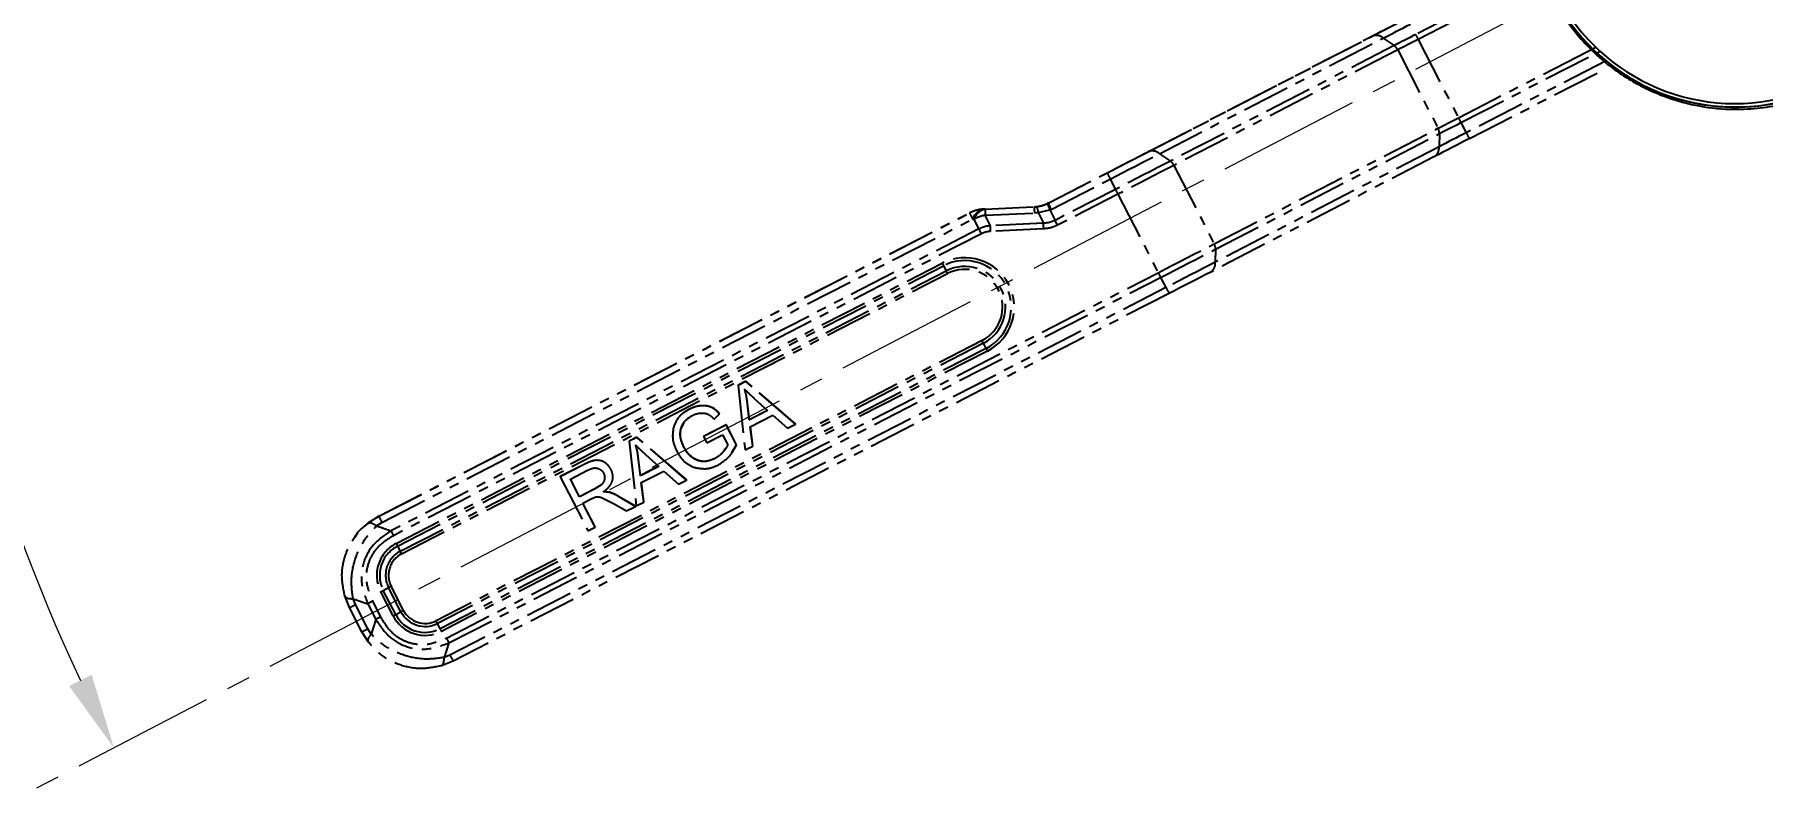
# Model space of a CAD drawing. Header units: millimetres. Extents: x 2454 to 4226, y 715 to 1968.
# Drawn here: x 3824.6 to 4053.9, y 1053.7 to 1153.8 of the extents above; entities that cross this region are included whole.
import ezdxf

# ---------------------------------------------------------------- set-up
doc = ezdxf.new("R2010")
doc.units = ezdxf.units.MM
doc.linetypes.add('CENTER2', pattern=[28.575, 19.05, -3.175, 3.175, -3.175])
doc.linetypes.add('PHANTOM', pattern=[12.7, 6.35, -1.27, 1.27, -1.27, 1.27, -1.27])
doc.layers.add('单点划线', color=1, linetype='CENTER2', lineweight=13)
doc.layers.add('标注', color=3, linetype='Continuous', lineweight=13)
doc.styles.add('SLDTEXTSTYLE1', font='txt.shx', dxfattribs={"width": 0.7, "bigfont": 'gbcbig.shx'})
doc.dimstyles.new('SLDDIMSTYLE12$2', dxfattribs={"dimtxt": 12, "dimasz": 10, "dimexe": 0, "dimexo": 0.0625, "dimgap": 0.875, "dimtad": 1, "dimdec": 1, "dimlfac": 1.8, "dimrnd": 1e-09, "dimzin": 12, "dimdsep": 46, "dimtxsty": 'SLDTEXTSTYLE1', "dimcen": 0.09, "dimdle": 8.16, "dimclrd": 3, "dimclre": 3, "dimadec": 0, "dimazin": 3, "dimtfac": 1, "dimtdec": 1, "dimtofl": 0, "dimtmove": 0, "dimatfit": 3, "dimfxl": 0, "dimfrac": 2, "dimtolj": 1, "dimlwd": 5, "dimlwe": 5, "dimarcsym": 0})

# ---------------------------------------------------------------- blocks, each defined once
blk = doc.blocks.new('*D71')
at = {"layer": 'Defpoints', "color": 0, "transparency": 16777216}
for p in [(3806.66, 1244.42), (3807.8, 1179.56), (4050.08, 1171.1), (4050.08, 1171.1), (3824.79, 1053.68)]:
    blk.add_point(p, dxfattribs=at)
at = {"layer": '标注', "color": 3, "linetype": 'Continuous', "lineweight": 5, "transparency": 16777216}
blk.add_arc((4050.08, 1171.1), 242.43, 165.602, 205.1646, dxfattribs=at)
at = {"layer": '标注', "color": 3, "transparency": 16777216}
for points in [[(3813.66, 1231.83), (3816.87, 1230.94), (3817.95, 1241.02)], [(3832.15, 1068.76), (3829.16, 1067.28), (3835.1, 1059.06)]]:
    blk.add_solid(points, dxfattribs=at)
at = {"layer": '标注', "color": 0, "transparency": 16777216, "insert": (3814.57, 1148.91), "char_height": 10, "attachment_point": 5, "rotation": 275.3833, "style": 'SLDTEXTSTYLE1'}
blk.add_mtext('\\A1;60%%D', dxfattribs=at)

msp = doc.modelspace()

# ---------------------------------------------------------------- linework, layer by layer
at = {"color": 7, "linetype": 'PHANTOM', "lineweight": 25}
for p, q in [((4025.086, 1162.609), (4007.838, 1153.753)), ((4023.922, 1161.2), (4008.165, 1153.109)), ((3972.436, 1138.242), (4002.134, 1153.575)), ((3971.549, 1137.798), (4001.247, 1153.131)), ((3973.846, 1137.941), (4003.544, 1153.274)), ((4004.998, 1152.29), (3975.3, 1136.958)), ((4005.46, 1151.716), (3975.762, 1136.384)), ((4003.544, 1153.274), (4004.998, 1152.29)), ((4005.46, 1151.716), (4010.805, 1141.309)), ((4008.165, 1153.109), (4013.51, 1142.701)), ((4013.841, 1142.064), (4032.31, 1151.547)), ((4013.51, 1142.701), (4029.267, 1150.792)), ((4033.217, 1150.304), (4014.551, 1140.72)), ((4014.978, 1139.942), (4032.604, 1148.993)), ((4013.841, 1142.064), (4014.551, 1140.72)), ((3981.107, 1125.976), (4010.805, 1141.309)), ((3981.302, 1125.269), (4011, 1140.602)), ((4011, 1140.602), (4010.945, 1138.863)), ((3973.846, 1137.941), (3975.3, 1136.958)), ((4010.357, 1137.563), (3980.659, 1122.23)), ((4010.945, 1138.863), (3981.247, 1123.53)), ((3959.071, 1131.372), (3966.914, 1135.399)), ((3959.085, 1131.392), (3966.928, 1135.419)), ((3975.762, 1136.384), (3981.107, 1125.976)), ((3959.466, 1130.549), (3967.309, 1134.576)), ((3967.996, 1133.198), (3959.991, 1129.087)), ((3967.309, 1134.576), (3967.996, 1133.198)), ((3950.689, 1130.59), (3950.488, 1130.58)), ((3950.494, 1130.56), (3950.508, 1130.581)), ((3950.494, 1130.56), (3950.694, 1130.569)), ((3950.508, 1130.581), (3950.709, 1130.591)), ((3950.694, 1130.569), (3957.228, 1130.879)), ((3950.709, 1130.591), (3957.243, 1130.901)), ((3957.228, 1130.879), (3957.243, 1130.901)), ((3957.243, 1130.901), (3957.496, 1130.92)), ((3957.756, 1130.114), (3959.304, 1130.467)), ((3959.085, 1131.392), (3959.003, 1131.351)), ((3959.003, 1131.351), (3959.085, 1131.392)), ((3959.071, 1131.372), (3959.085, 1131.392)), ((3959.304, 1130.467), (3959.466, 1130.549)), ((3959.304, 1130.467), (3959.991, 1129.087)), ((3968.323, 1132.554), (3960.318, 1128.444)), ((3968.323, 1132.554), (3973.668, 1122.146)), ((3870.254, 1089.813), (3948.652, 1130.069)), ((3870.267, 1089.833), (3948.666, 1130.089)), ((3870.65, 1088.99), (3949.048, 1129.245)), ((3948.652, 1130.069), (3948.666, 1130.089)), ((3949.048, 1129.245), (3949.247, 1129.254)), ((3949.897, 1127.951), (3949.247, 1129.254)), ((3950.716, 1129.765), (3957.251, 1130.075)), ((3951.41, 1128.374), (3950.716, 1129.765)), ((3958.457, 1128.708), (3951.41, 1128.374)), ((3957.251, 1130.075), (3957.756, 1130.114)), ((3957.756, 1130.114), (3958.457, 1128.708)), ((3949.897, 1127.951), (3871.897, 1087.899)), ((3950.224, 1127.307), (3872.223, 1087.256)), ((3958.49, 1127.962), (3951.443, 1127.628)), ((3981.302, 1125.269), (3981.247, 1123.53)), ((3872.561, 1086.204), (3945.015, 1123.407)), ((3872.741, 1085.859), (3945.194, 1123.062)), ((3873.104, 1085.177), (3945.558, 1122.38)), ((3873.284, 1084.832), (3945.737, 1122.035)), ((3879.213, 1073.645), (3973.668, 1122.146)), ((3879.544, 1073.008), (3973.999, 1121.509)), ((3945.194, 1123.062), (3945.558, 1122.38)), ((3973.999, 1121.509), (3974.71, 1120.165)), ((3974.71, 1120.165), (3879.694, 1071.377)), ((3975.136, 1119.387), (3880.121, 1070.598)), ((3950.306, 1113.138), (3877.853, 1075.935)), ((3950.483, 1112.79), (3878.03, 1075.586)), ((3950.831, 1112.085), (3878.378, 1074.882)), ((3950.831, 1112.085), (3950.483, 1112.79)), ((3951.008, 1111.736), (3878.555, 1074.533)), ((3918.956, 1107.711), (3917.935, 1107.187)), ((3918.966, 1107.726), (3917.946, 1107.202)), ((3918.966, 1107.726), (3918.956, 1107.711)), ((3925.557, 1102.045), (3918.956, 1107.711)), ((3925.567, 1102.06), (3918.966, 1107.726)), ((3917.946, 1107.202), (3917.935, 1107.187)), ((3917.935, 1107.187), (3918.865, 1098.609)), ((3920.078, 1105.454), (3921.846, 1103.862)), ((3911.467, 1104.023), (3911.457, 1104.008)), ((3913.647, 1104.486), (3913.637, 1104.471)), ((3914.739, 1102.712), (3915.476, 1103.393)), ((3915.486, 1103.408), (3915.476, 1103.393)), ((3919.137, 1105.134), (3919.126, 1105.119)), ((3919.414, 1102.613), (3919.126, 1105.119)), ((3919.424, 1102.628), (3919.137, 1105.134)), ((3921.846, 1103.862), (3919.414, 1102.613)), ((3921.839, 1103.868), (3919.424, 1102.628)), ((3919.541, 1101.703), (3922.531, 1103.238)), ((3922.531, 1103.238), (3924.487, 1101.496)), ((3909.843, 1102.671), (3909.832, 1102.656)), ((3910.358, 1101.468), (3910.348, 1101.453)), ((3910.358, 1101.468), (3910.779, 1102.204)), ((3916.359, 1101.939), (3913.33, 1100.384)), ((3916.369, 1101.954), (3913.341, 1100.399)), ((3913.762, 1099.544), (3915.862, 1100.622)), ((3915.862, 1100.622), (3916.549, 1099.284)), ((3916.369, 1101.954), (3916.359, 1101.939)), ((3917.721, 1099.287), (3916.359, 1101.939)), ((3917.731, 1099.302), (3916.369, 1101.954)), ((3919.424, 1102.628), (3919.414, 1102.613)), ((3919.866, 1099.123), (3919.541, 1101.703)), ((3919.877, 1099.138), (3919.553, 1101.709)), ((3924.487, 1101.496), (3925.557, 1102.045)), ((3925.567, 1102.06), (3925.557, 1102.045)), ((3904.502, 1100.289), (3903.482, 1099.765)), ((3903.492, 1099.78), (3903.482, 1099.765)), ((3903.482, 1099.765), (3904.411, 1091.187)), ((3904.513, 1100.304), (3903.492, 1099.78)), ((3904.513, 1100.304), (3904.502, 1100.289)), ((3911.103, 1094.623), (3904.502, 1100.289)), ((3911.114, 1094.638), (3904.513, 1100.304)), ((3910.738, 1099.013), (3910.727, 1098.998)), ((3913.341, 1100.399), (3913.33, 1100.384)), ((3913.33, 1100.384), (3913.762, 1099.544)), ((3916.024, 1098.456), (3916.013, 1098.441)), ((3916.308, 1098.846), (3916.024, 1098.456)), ((3917.117, 1098.295), (3917.731, 1099.302)), ((3917.731, 1099.302), (3917.721, 1099.287)), ((3918.865, 1098.609), (3919.866, 1099.123)), ((3919.877, 1099.138), (3919.866, 1099.123)), ((3897.491, 1096.683), (3894.321, 1095.055)), ((3897.501, 1096.698), (3894.331, 1095.07)), ((3897.501, 1096.698), (3897.491, 1096.683)), ((3898.682, 1097.187), (3898.672, 1097.172)), ((3904.683, 1097.713), (3904.673, 1097.698)), ((3904.96, 1095.191), (3904.673, 1097.698)), ((3904.971, 1095.206), (3904.683, 1097.713)), ((3907.393, 1096.44), (3904.96, 1095.191)), ((3907.386, 1096.446), (3904.971, 1095.206)), ((3905.625, 1098.032), (3907.393, 1096.44)), ((3912.527, 1097.245), (3912.516, 1097.23)), ((3914.86, 1097.488), (3914.85, 1097.473)), ((3917.148, 1098.255), (3917.158, 1098.27)), ((3894.331, 1095.07), (3894.321, 1095.055)), ((3894.321, 1095.055), (3898, 1087.889)), ((3895.672, 1094.755), (3897.934, 1095.916)), ((3896.889, 1092.386), (3895.672, 1094.755)), ((3896.899, 1092.401), (3895.686, 1094.762)), ((3899.847, 1094.044), (3898.93, 1093.434)), ((3900.96, 1093.936), (3900.971, 1093.951)), ((3904.971, 1095.206), (3904.96, 1095.191)), ((3905.088, 1094.281), (3908.077, 1095.816)), ((3905.413, 1091.701), (3905.088, 1094.281)), ((3905.423, 1091.716), (3905.099, 1094.287)), ((3908.077, 1095.816), (3910.034, 1094.074)), ((3910.034, 1094.074), (3911.103, 1094.623)), ((3911.114, 1094.638), (3911.103, 1094.623)), ((3898.93, 1093.434), (3896.889, 1092.386)), ((3896.899, 1092.401), (3896.889, 1092.386)), ((3898.941, 1093.449), (3896.899, 1092.401)), ((3897.313, 1091.56), (3898.416, 1092.127)), ((3898.948, 1088.376), (3897.313, 1091.56)), ((3898.958, 1088.391), (3897.327, 1091.568)), ((3898.416, 1092.127), (3899.06, 1092.387)), ((3898.941, 1093.449), (3898.93, 1093.434)), ((3899.787, 1092.317), (3901.404, 1091.526)), ((3901.404, 1091.526), (3903.12, 1090.518)), ((3902.068, 1092.456), (3902.058, 1092.441)), ((3904.311, 1091.13), (3902.058, 1092.441)), ((3904.322, 1091.145), (3902.068, 1092.456)), ((3904.411, 1091.187), (3905.413, 1091.701)), ((3905.423, 1091.716), (3905.413, 1091.701)), ((3868.857, 1088.924), (3870.254, 1089.813)), ((3870.267, 1089.833), (3868.872, 1088.945)), ((3870.267, 1089.833), (3870.254, 1089.813)), ((3903.12, 1090.518), (3904.311, 1091.13)), ((3904.322, 1091.145), (3904.311, 1091.13)), ((3866.98, 1086.951), (3866.961, 1086.923)), ((3869.95, 1088.544), (3870.65, 1088.99)), ((3869.95, 1088.544), (3871.897, 1087.899)), ((3898, 1087.889), (3898.948, 1088.376)), ((3898.958, 1088.391), (3898.948, 1088.376)), ((3872.741, 1085.859), (3873.104, 1085.177)), ((3870.85, 1079.975), (3871.551, 1080.343)), ((3872.494, 1076.773), (3870.85, 1079.975)), ((3873.195, 1077.14), (3871.551, 1080.343)), ((3873.543, 1077.32), (3871.899, 1080.522)), ((3866.359, 1077.696), (3865.741, 1079.23)), ((3868.003, 1074.493), (3866.359, 1077.696)), ((3866.835, 1078.851), (3868.781, 1078.206)), ((3867.144, 1078.084), (3866.835, 1078.851)), ((3868.788, 1074.882), (3867.144, 1078.084)), ((3868.781, 1078.206), (3869.85, 1076.124)), ((3869.419, 1078.531), (3870.488, 1076.45)), ((3872.146, 1076.593), (3870.502, 1079.795)), ((3869.85, 1076.124), (3869.232, 1074.183)), ((3872.494, 1076.773), (3873.195, 1077.14)), ((3878.378, 1074.882), (3878.03, 1075.586)), ((3868.891, 1073.096), (3868.003, 1074.493)), ((3869.232, 1074.183), (3868.788, 1074.882)), ((3879.544, 1073.008), (3878.926, 1071.067)), ((3879.694, 1071.377), (3878.926, 1071.067)), ((3880.121, 1070.598), (3878.585, 1069.98))]:
    msp.add_line(p, q, dxfattribs=at)
at = {"color": 7, "linetype": 'Continuous', "lineweight": 25}
for p, q in [((4029.267, 1150.792), (4031.755, 1152.07)), ((4039.03, 1146.473), (4041.615, 1145.447)), ((4041.623, 1145.549), (4041.621, 1145.545))]:
    msp.add_line(p, q, dxfattribs=at)
at = {"color": 7, "linetype": 'PHANTOM', "lineweight": 25, "flags": 128}
for points in [[(4001.247, 1153.131), (4001.902, 1153.469), (4002.571, 1153.814), (4003.252, 1154.165), (4003.943, 1154.521), (4004.643, 1154.881), (4005.348, 1155.244), (4006.058, 1155.608), (4006.769, 1155.974)], [(4002.134, 1153.575), (4002.682, 1153.858), (4003.242, 1154.146), (4003.812, 1154.44), (4004.391, 1154.738), (4004.976, 1155.039), (4005.567, 1155.343), (4006.16, 1155.648), (4006.755, 1155.954)], [(4003.544, 1153.274), (4003.972, 1153.495), (4004.409, 1153.72), (4004.854, 1153.949), (4005.305, 1154.182), (4005.762, 1154.417), (4006.223, 1154.654), (4006.686, 1154.892), (4007.151, 1155.131)], [(4007.838, 1153.753), (4007.472, 1153.565), (4007.107, 1153.377), (4006.744, 1153.19), (4006.385, 1153.005), (4006.029, 1152.822), (4005.679, 1152.642), (4005.335, 1152.464), (4004.998, 1152.29)], [(4008.165, 1153.109), (4007.816, 1152.93), (4007.469, 1152.751), (4007.123, 1152.574), (4006.781, 1152.397), (4006.442, 1152.223), (4006.108, 1152.051), (4005.781, 1151.882), (4005.46, 1151.716)], [(4010.805, 1141.309), (4011.125, 1141.474), (4011.453, 1141.643), (4011.787, 1141.815), (4012.125, 1141.99), (4012.468, 1142.166), (4012.814, 1142.344), (4013.161, 1142.522), (4013.51, 1142.701)], [(4011, 1140.602), (4011.337, 1140.775), (4011.681, 1140.953), (4012.032, 1141.133), (4012.387, 1141.317), (4012.747, 1141.502), (4013.11, 1141.688), (4013.475, 1141.876), (4013.841, 1142.064)], [(4014.978, 1139.942), (4014.383, 1139.636), (4013.789, 1139.331), (4013.199, 1139.027), (4012.614, 1138.726), (4012.035, 1138.428), (4011.465, 1138.134), (4010.905, 1137.846), (4010.357, 1137.563)], [(4014.551, 1140.72), (4014.087, 1140.481), (4013.623, 1140.243), (4013.163, 1140.006), (4012.706, 1139.771), (4012.254, 1139.538), (4011.809, 1139.309), (4011.372, 1139.084), (4010.945, 1138.863)], [(3966.914, 1135.399), (3967.625, 1135.764), (3968.335, 1136.129), (3969.04, 1136.492), (3969.74, 1136.852), (3970.431, 1137.208), (3971.112, 1137.559), (3971.781, 1137.904), (3972.436, 1138.242)], [(3966.928, 1135.419), (3967.523, 1135.725), (3968.117, 1136.03), (3968.707, 1136.333), (3969.292, 1136.635), (3969.871, 1136.933), (3970.441, 1137.226), (3971.001, 1137.515), (3971.549, 1137.798)], [(3967.309, 1134.576), (3968.151, 1135.008), (3968.991, 1135.44), (3969.826, 1135.869), (3970.654, 1136.295), (3971.473, 1136.717), (3972.279, 1137.133), (3973.071, 1137.541), (3973.846, 1137.941)], [(3975.3, 1136.958), (3974.434, 1136.511), (3973.549, 1136.054), (3972.648, 1135.59), (3971.734, 1135.119), (3970.809, 1134.643), (3969.875, 1134.163), (3968.937, 1133.681), (3967.996, 1133.198)], [(3975.762, 1136.384), (3974.88, 1135.928), (3973.979, 1135.464), (3973.061, 1134.991), (3972.13, 1134.511), (3971.187, 1134.026), (3970.237, 1133.537), (3969.281, 1133.046), (3968.323, 1132.554)], [(3973.668, 1122.146), (3974.626, 1122.639), (3975.582, 1123.13), (3976.532, 1123.619), (3977.474, 1124.103), (3978.406, 1124.583), (3979.323, 1125.056), (3980.224, 1125.521), (3981.107, 1125.976)], [(3973.999, 1121.509), (3974.94, 1121.992), (3975.878, 1122.474), (3976.811, 1122.954), (3977.736, 1123.43), (3978.651, 1123.901), (3979.551, 1124.366), (3980.436, 1124.822), (3981.302, 1125.269)], [(3981.247, 1123.53), (3980.471, 1123.13), (3979.68, 1122.722), (3978.873, 1122.306), (3978.055, 1121.885), (3977.227, 1121.459), (3976.392, 1121.029), (3975.552, 1120.597), (3974.71, 1120.165)], [(3980.659, 1122.23), (3980.004, 1121.892), (3979.335, 1121.547), (3978.654, 1121.196), (3977.962, 1120.84), (3977.263, 1120.48), (3976.557, 1120.117), (3975.848, 1119.752), (3975.136, 1119.387)]]:
    msp.add_lwpolyline(points, dxfattribs=at)
at = {"color": 7, "linetype": 'Continuous', "lineweight": 25, "flags": 128}
msp.add_lwpolyline([(4041.621, 1145.545), (4041.617, 1145.49), (4041.615, 1145.447)], dxfattribs=at)
at = {"color": 7, "linetype": 'Continuous', "lineweight": 25}
for centre, radius, start, end in [((4050.229, 1171.138), 26.549, 185.44631, 142.55572), ((4050.27, 1171.146), 27.023, 251.33315, 77.54961), ((4050.236, 1171.137), 26.999, 183.43897, 344.001)]:
    msp.add_arc(centre, radius, start, end, dxfattribs=at)
at = {"color": 7, "linetype": 'PHANTOM', "lineweight": 25}
for centre, radius, start, end in [((4002.576, 1152.188), 1.455, 48.2585, 107.64287), ((4067.859, 1183.832), 67.136, 206.61797, 207.23391), ((4004.032, 1151.04), 1.58, 25.3574, 52.32497), ((4072.374, 1172.86), 66.141, 207.12832, 207.75054), ((4009.441, 1140.551), 1.56, 1.87285, 29.07368), ((4025.063, 1145.979), 11.754, 206.58125, 210.908), ((3972.877, 1136.855), 1.455, 48.25846, 107.64249), ((4009.537, 1138.717), 1.416, 305.42077, 5.94037), ((3978.835, 1140.62), 13.015, 203.65317, 207.67445), ((3974.334, 1135.707), 1.58, 25.35742, 52.32481), ((4028.018, 1163.278), 67.137, 206.61798, 207.23391), ((3950.708, 1126.066), 4.5, 92.71551, 117.17948), ((3950.721, 1126.086), 4.5, 92.71551, 117.17948), ((3950.89, 1128.671), 1.93, 101.84245, 162.69532), ((3951.09, 1128.68), 1.93, 101.84237, 162.69509), ((3966.7, 1130.615), 16.006, 180.16327, 183.04177), ((3973.234, 1130.925), 16.006, 180.16315, 183.04177), ((3970.992, 1136.593), 13.015, 203.65317, 207.67445), ((3960.574, 1135.29), 13.015, 203.65323, 207.67441), ((3951.787, 1124.319), 5.55, 101.13017, 117.24213), ((3979.743, 1125.218), 1.56, 1.87308, 29.07364), ((3948.011, 1117.572), 6.56, 297.1833, 117.18084), ((3948.012, 1117.573), 6.17, 297.18322, 117.18092), ((3971.007, 1136.707), 29.198, 207.09803, 207.86067), ((3948.02, 1117.585), 5.391, 297.18337, 117.18077), ((3919.744, 1108.735), 29.198, 27.09803, 27.86067), ((3948.022, 1117.587), 5.001, 297.18339, 117.18075), ((4032.533, 1152.306), 66.141, 207.12832, 207.75053), ((3979.839, 1123.384), 1.416, 305.42077, 5.94037), ((3985.221, 1125.424), 11.754, 206.58128, 210.90794), ((3923.892, 1099.526), 29.715, 26.50967, 27.26321), ((3977.42, 1125.347), 29.713, 206.50963, 207.26319), ((3874.735, 1081.97), 4.759, 117.18001, 207.18331), ((3874.737, 1081.972), 4.37, 117.18001, 207.18331), ((3874.745, 1081.983), 3.59, 117.18001, 207.18331), ((3874.746, 1081.985), 3.201, 117.18001, 207.18331), ((3898.553, 1099.503), 29.197, 207.09805, 207.86068), ((3847.29, 1071.532), 29.199, 27.09803, 27.86065), ((3844.976, 1129.598), 55.963, 297.13687, 297.5379), ((3897.426, 1030.717), 55.967, 117.13686, 117.53788), ((3846.62, 1126.396), 55.963, 297.13687, 297.5379), ((3876.38, 1078.767), 4.76, 207.18167, 297.17837), ((3876.382, 1078.769), 4.37, 207.18159, 297.1784), ((3899.071, 1027.514), 55.967, 117.13686, 117.53788), ((3876.389, 1078.78), 3.591, 207.18159, 297.17841), ((3876.391, 1078.782), 3.201, 207.1814, 297.1785), ((3851.44, 1062.323), 29.714, 26.50966, 27.2632), ((3904.967, 1088.144), 29.714, 206.50966, 207.26321)]:
    msp.add_arc(centre, radius, start, end, dxfattribs=at)
at = {"color": 7, "linetype": 'Continuous', "lineweight": 25}
for points, knots in [([(4023.031, 1169.522), (4023.036, 1169.356), (4023.066, 1168.273), (4023.392, 1166.26), (4024.141, 1163.06), (4025.512, 1159.483), (4027.444, 1156.115), (4029.546, 1153.374), (4031.578, 1151.248), (4033.647, 1149.502), (4035.669, 1148.093), (4037.601, 1146.972), (4039.536, 1146.052), (4042.118, 1145.052), (4045.638, 1144.127), (4049.749, 1143.742), (4053.562, 1143.95), (4056.766, 1144.525), (4060.195, 1145.561), (4063.815, 1147.213), (4067.517, 1149.691), (4070.779, 1152.737), (4073.486, 1156.243), (4075.633, 1160.092), (4076.516, 1162.824), (4076.957, 1164.188)], [0, 0, 0, 0, 0.00690461, 0.0451883, 0.08283495, 0.13974833, 0.19650273, 0.2340919, 0.27350438, 0.30976804, 0.3380985, 0.36810574, 0.39538295, 0.42019079, 0.47424837, 0.53427599, 0.57764847, 0.62021225, 0.65871271, 0.71468253, 0.77202122, 0.82888477, 0.88558838, 0.94288579, 1, 1, 1, 1]), ([(4041.621, 1145.545), (4041.621, 1145.545), (4041.621, 1145.545), (4041.621, 1145.545), (4041.621, 1145.545)], [0, 0, 0, 0, 0.56, 1, 1, 1, 1])]:
    msp.add_open_spline(points, degree=3, knots=knots, dxfattribs=at)
at = {"color": 7, "linetype": 'PHANTOM', "lineweight": 25}
for points, knots in [([(3957.228, 1130.879), (3957.275, 1130.882), (3957.36, 1130.886), (3957.444, 1130.895), (3957.481, 1130.898)], [0, 0, 0, 0, 0.5576718, 1, 1, 1, 1]), ([(3957.481, 1130.898), (3957.745, 1130.938), (3958.265, 1131.016), (3958.751, 1131.227), (3958.99, 1131.331)], [0, 0, 0, 0, 0.5083155, 1, 1, 1, 1]), ([(3957.481, 1130.898), (3957.519, 1130.863), (3957.595, 1130.793), (3957.702, 1130.34), (3957.756, 1130.114)], [0, 0, 0, 0, 0.5008043, 1, 1, 1, 1]), ([(3957.496, 1130.92), (3957.759, 1130.959), (3958.278, 1131.036), (3958.764, 1131.247), (3959.003, 1131.351)], [0, 0, 0, 0, 0.50800634, 1, 1, 1, 1]), ([(3958.99, 1131.331), (3959.005, 1131.338), (3959.032, 1131.352), (3959.059, 1131.366), (3959.071, 1131.372)], [0, 0, 0, 0, 0.5601455, 1, 1, 1, 1]), ([(3958.99, 1131.331), (3958.993, 1131.285), (3958.999, 1131.192), (3959.202, 1130.709), (3959.304, 1130.467)], [0, 0, 0, 0, 0.5, 1, 1, 1, 1]), ([(3951.41, 1128.374), (3951.144, 1128.341), (3950.619, 1128.275), (3950.136, 1128.058), (3949.897, 1127.951)], [0, 0, 0, 0, 0.50495342, 1, 1, 1, 1]), ([(3959.991, 1129.087), (3959.751, 1128.982), (3959.261, 1128.767), (3958.728, 1128.728), (3958.457, 1128.708)], [0, 0, 0, 0, 0.4914989, 1, 1, 1, 1]), ([(3960.318, 1128.444), (3960.032, 1128.317), (3959.449, 1128.057), (3958.814, 1127.994), (3958.49, 1127.962)], [0, 0, 0, 0, 0.4902935, 1, 1, 1, 1]), ([(3951.443, 1127.628), (3951.202, 1127.603), (3950.778, 1127.558), (3950.391, 1127.383), (3950.224, 1127.307)], [0, 0, 0, 0, 0.56777287, 1, 1, 1, 1]), ([(3918.8, 1106.68), (3919.003, 1106.475), (3919.418, 1106.054), (3919.855, 1105.657), (3920.078, 1105.454)], [0, 0, 0, 0, 0.4886908, 1, 1, 1, 1]), ([(3919.126, 1105.119), (3919.085, 1105.405), (3919.007, 1105.932), (3918.865, 1106.445), (3918.8, 1106.68)], [0, 0, 0, 0, 0.54195929, 1, 1, 1, 1]), ([(3919.137, 1105.134), (3919.095, 1105.42), (3919.018, 1105.947), (3918.876, 1106.46), (3918.811, 1106.695)], [0, 0, 0, 0, 0.5419593, 1, 1, 1, 1]), ([(3911.457, 1104.008), (3911.164, 1103.839), (3910.606, 1103.517), (3909.798, 1102.743), (3909.517, 1102.027), (3909.348, 1101.599)], [0, 0, 0, 0, 0.308178, 0.5862676, 1, 1, 1, 1]), ([(3911.467, 1104.023), (3911.179, 1103.851), (3910.631, 1103.523), (3910.058, 1103.054), (3909.902, 1102.716), (3909.874, 1102.655)], [0, 0, 0, 0, 0.4764978, 0.9064737, 1, 1, 1, 1]), ([(3910.348, 1101.453), (3910.41, 1101.634), (3910.535, 1101.995), (3911.001, 1102.66), (3911.522, 1102.985), (3911.88, 1103.207)], [0, 0, 0, 0, 0.2394886, 0.4785859, 1, 1, 1, 1]), ([(3913.637, 1104.471), (3913.232, 1104.473), (3912.47, 1104.477), (3911.78, 1104.158), (3911.457, 1104.008)], [0, 0, 0, 0, 0.5318982, 1, 1, 1, 1]), ([(3913.647, 1104.486), (3913.242, 1104.488), (3912.48, 1104.492), (3911.79, 1104.173), (3911.467, 1104.023)], [0, 0, 0, 0, 0.53189815, 1, 1, 1, 1]), ([(3911.88, 1103.207), (3912.124, 1103.315), (3912.598, 1103.526), (3913.117, 1103.516), (3913.37, 1103.512)], [0, 0, 0, 0, 0.512975, 1, 1, 1, 1]), ([(3913.37, 1103.512), (3913.493, 1103.491), (3913.744, 1103.449), (3914.241, 1103.218), (3914.536, 1102.919), (3914.739, 1102.712)], [0, 0, 0, 0, 0.23103556, 0.46846759, 1, 1, 1, 1]), ([(3915.476, 1103.393), (3915.176, 1103.706), (3914.66, 1104.245), (3913.939, 1104.405), (3913.637, 1104.471)], [0, 0, 0, 0, 0.5814657, 1, 1, 1, 1]), ([(3915.486, 1103.408), (3915.187, 1103.721), (3914.671, 1104.26), (3913.949, 1104.42), (3913.647, 1104.486)], [0, 0, 0, 0, 0.5814657, 1, 1, 1, 1]), ([(3909.348, 1101.599), (3909.271, 1101.008), (3909.128, 1099.911), (3909.578, 1098.905), (3909.785, 1098.44)], [0, 0, 0, 0, 0.5381648, 1, 1, 1, 1]), ([(3910.727, 1098.998), (3910.546, 1099.416), (3910.285, 1100.021), (3910.229, 1100.876), (3910.309, 1101.263), (3910.348, 1101.453)], [0, 0, 0, 0, 0.5344662, 0.7714045, 1, 1, 1, 1]), ([(3910.738, 1099.013), (3910.529, 1099.482), (3910.176, 1100.273), (3910.305, 1101.122), (3910.358, 1101.468)], [0, 0, 0, 0, 0.5921782, 1, 1, 1, 1]), ([(3904.347, 1099.259), (3904.549, 1099.053), (3904.964, 1098.633), (3905.401, 1098.235), (3905.625, 1098.032)], [0, 0, 0, 0, 0.4886907, 1, 1, 1, 1]), ([(3904.673, 1097.698), (3904.631, 1097.983), (3904.554, 1098.51), (3904.412, 1099.024), (3904.347, 1099.259)], [0, 0, 0, 0, 0.5419592, 1, 1, 1, 1]), ([(3904.683, 1097.713), (3904.641, 1097.998), (3904.564, 1098.525), (3904.422, 1099.039), (3904.357, 1099.274)], [0, 0, 0, 0, 0.5419592, 1, 1, 1, 1]), ([(3909.785, 1098.44), (3910.125, 1097.885), (3910.711, 1096.927), (3911.728, 1096.475), (3912.156, 1096.286)], [0, 0, 0, 0, 0.5794862, 1, 1, 1, 1]), ([(3912.516, 1097.23), (3912.339, 1097.309), (3911.976, 1097.472), (3911.308, 1098.026), (3910.965, 1098.6), (3910.727, 1098.998)], [0, 0, 0, 0, 0.2264152, 0.4626215, 1, 1, 1, 1]), ([(3912.527, 1097.245), (3912.13, 1097.466), (3911.368, 1097.891), (3910.942, 1098.649), (3910.738, 1099.013)], [0, 0, 0, 0, 0.520635, 1, 1, 1, 1]), ([(3916.013, 1098.441), (3915.845, 1098.246), (3915.511, 1097.86), (3915.069, 1097.601), (3914.85, 1097.473)], [0, 0, 0, 0, 0.5020846, 1, 1, 1, 1]), ([(3916.024, 1098.456), (3915.834, 1098.24), (3915.497, 1097.855), (3915.054, 1097.6), (3914.86, 1097.488)], [0, 0, 0, 0, 0.5618251, 1, 1, 1, 1]), ([(3915.325, 1096.643), (3915.882, 1097.012), (3916.908, 1097.693), (3917.466, 1098.786), (3917.721, 1099.287)], [0, 0, 0, 0, 0.5424178, 1, 1, 1, 1]), ([(3916.549, 1099.284), (3916.499, 1099.175), (3916.358, 1098.871), (3916.148, 1098.609), (3916.013, 1098.441)], [0, 0, 0, 0, 0.3598376, 1, 1, 1, 1]), ([(3898.672, 1097.172), (3898.473, 1097.107), (3898.067, 1096.973), (3897.686, 1096.781), (3897.491, 1096.683)], [0, 0, 0, 0, 0.4889255, 1, 1, 1, 1]), ([(3898.682, 1097.187), (3898.484, 1097.122), (3898.078, 1096.989), (3897.696, 1096.796), (3897.501, 1096.698)], [0, 0, 0, 0, 0.4889255, 1, 1, 1, 1]), ([(3897.934, 1095.916), (3898.171, 1096.025), (3898.515, 1096.181), (3898.999, 1096.245), (3899.213, 1096.197), (3899.313, 1096.174)], [0, 0, 0, 0, 0.5431864, 0.7867589, 1, 1, 1, 1]), ([(3899.557, 1097.211), (3899.391, 1097.229), (3899.093, 1097.261), (3898.801, 1097.199), (3898.672, 1097.172)], [0, 0, 0, 0, 0.5575462, 1, 1, 1, 1]), ([(3899.313, 1096.174), (3899.474, 1096.104), (3899.711, 1096.001), (3899.952, 1095.754), (3900.036, 1095.609), (3900.079, 1095.537)], [0, 0, 0, 0, 0.508701, 0.7517829, 1, 1, 1, 1]), ([(3900.404, 1096.827), (3900.255, 1096.93), (3899.995, 1097.11), (3899.688, 1097.181), (3899.557, 1097.211)], [0, 0, 0, 0, 0.5738958, 1, 1, 1, 1]), ([(3900.042, 1093.048), (3900.25, 1093.209), (3900.636, 1093.507), (3901.069, 1094.05), (3901.324, 1094.659), (3901.346, 1095.362), (3901.154, 1095.808), (3901.054, 1096.043)], [0, 0, 0, 0, 0.2248507, 0.4169148, 0.5876668, 0.7832367, 1, 1, 1, 1]), ([(3901.054, 1096.043), (3900.954, 1096.211), (3900.779, 1096.507), (3900.518, 1096.73), (3900.404, 1096.827)], [0, 0, 0, 0, 0.5655054, 1, 1, 1, 1]), ([(3912.156, 1096.286), (3912.745, 1096.18), (3913.842, 1095.984), (3914.856, 1096.434), (3915.325, 1096.643)], [0, 0, 0, 0, 0.53725916, 1, 1, 1, 1]), ([(3914.85, 1097.473), (3914.455, 1097.308), (3913.882, 1097.067), (3913.064, 1097.068), (3912.698, 1097.176), (3912.516, 1097.23)], [0, 0, 0, 0, 0.5264104, 0.7642346, 1, 1, 1, 1]), ([(3914.86, 1097.488), (3914.416, 1097.298), (3913.654, 1096.974), (3912.858, 1097.165), (3912.527, 1097.245)], [0, 0, 0, 0, 0.5837878, 1, 1, 1, 1]), ([(3900.203, 1094.742), (3900.171, 1094.612), (3900.107, 1094.351), (3899.933, 1094.146), (3899.847, 1094.044)], [0, 0, 0, 0, 0.50112496, 1, 1, 1, 1]), ([(3900.079, 1095.537), (3900.133, 1095.409), (3900.241, 1095.154), (3900.216, 1094.879), (3900.203, 1094.742)], [0, 0, 0, 0, 0.5017512, 1, 1, 1, 1]), ([(3899.06, 1092.387), (3899.162, 1092.395), (3899.407, 1092.416), (3899.647, 1092.353), (3899.787, 1092.317)], [0, 0, 0, 0, 0.4142729, 1, 1, 1, 1]), ([(3902.058, 1092.441), (3901.659, 1092.662), (3901.026, 1093.013), (3900.308, 1093.039), (3900.042, 1093.048)], [0, 0, 0, 0, 0.628575, 1, 1, 1, 1]), ([(3902.068, 1092.456), (3901.67, 1092.677), (3901.036, 1093.028), (3900.319, 1093.054), (3900.053, 1093.064)], [0, 0, 0, 0, 0.628575, 1, 1, 1, 1]), ([(3865.741, 1079.23), (3865.557, 1080.117), (3865.19, 1081.885), (3865.679, 1084.594), (3866.86, 1087.081), (3868.19, 1088.308), (3868.857, 1088.924)], [0, 0, 0, 0, 0.2509207, 0.5000162, 0.7490448, 1, 1, 1, 1]), ([(3866.835, 1078.851), (3866.716, 1079.715), (3866.481, 1081.438), (3867.023, 1084.128), (3868.151, 1086.634), (3869.349, 1087.906), (3869.95, 1088.544)], [0, 0, 0, 0, 0.2509209, 0.5000162, 0.7490448, 1, 1, 1, 1]), ([(3868.872, 1088.945), (3868.144, 1088.372), (3867.401, 1087.788), (3866.994, 1086.962), (3866.986, 1086.947)], [0, 0, 0, 0, 0.9811751, 1, 1, 1, 1]), ([(3871.897, 1087.899), (3871.042, 1087.323), (3869.459, 1086.255), (3868.1, 1083.759), (3867.76, 1080.946), (3868.424, 1079.164), (3868.781, 1078.206)], [0, 0, 0, 0, 0.2702915, 0.5008839, 0.7316205, 1, 1, 1, 1]), ([(3872.223, 1087.256), (3871.608, 1086.883), (3870.462, 1086.19), (3869.257, 1084.667), (3868.573, 1082.883), (3868.507, 1080.722), (3869.1, 1079.299), (3869.419, 1078.531)], [0, 0, 0, 0, 0.2085412, 0.3881399, 0.5544367, 0.759769, 1, 1, 1, 1]), ([(3868.857, 1088.924), (3868.975, 1088.958), (3869.211, 1089.028), (3869.704, 1088.706), (3869.95, 1088.544)], [0, 0, 0, 0, 0.5000005, 1, 1, 1, 1]), ([(3865.741, 1079.23), (3865.813, 1079.125), (3865.959, 1078.912), (3866.541, 1078.872), (3866.835, 1078.851)], [0, 0, 0, 0, 0.49686735, 1, 1, 1, 1]), ([(3869.85, 1076.124), (3870.426, 1075.269), (3871.494, 1073.684), (3873.991, 1072.326), (3876.804, 1071.988), (3878.586, 1072.651), (3879.544, 1073.008)], [0, 0, 0, 0, 0.2705363, 0.5011773, 0.7319034, 1, 1, 1, 1]), ([(3870.488, 1076.45), (3870.861, 1075.834), (3871.555, 1074.687), (3873.079, 1073.482), (3874.863, 1072.799), (3877.023, 1072.734), (3878.446, 1073.326), (3879.213, 1073.645)], [0, 0, 0, 0, 0.20872371, 0.38836947, 0.55468562, 0.75997191, 1, 1, 1, 1]), ([(3868.891, 1073.096), (3868.849, 1073.213), (3868.766, 1073.447), (3869.077, 1073.937), (3869.232, 1074.183)], [0, 0, 0, 0, 0.50000085, 1, 1, 1, 1]), ([(3878.585, 1069.98), (3877.696, 1069.796), (3875.926, 1069.429), (3873.216, 1069.917), (3870.73, 1071.099), (3869.505, 1072.429), (3868.891, 1073.096)], [0, 0, 0, 0, 0.2509467, 0.4999848, 0.7490685, 1, 1, 1, 1]), ([(3878.926, 1071.067), (3878.058, 1070.948), (3876.328, 1070.711), (3873.635, 1071.253), (3871.132, 1072.381), (3869.867, 1073.581), (3869.232, 1074.183)], [0, 0, 0, 0, 0.2509467, 0.4999847, 0.7490684, 1, 1, 1, 1]), ([(3878.585, 1069.98), (3878.683, 1070.051), (3878.882, 1070.194), (3878.911, 1070.775), (3878.926, 1071.067)], [0, 0, 0, 0, 0.4968674, 1, 1, 1, 1])]:
    msp.add_open_spline(points, degree=3, knots=knots, dxfattribs=at)
for points in [[(3951.443, 1127.628), (3951.439, 1127.701), (3951.433, 1127.847), (3951.423, 1128.052), (3951.415, 1128.237), (3951.412, 1128.328), (3951.41, 1128.374)], [(3958.49, 1127.962), (3958.486, 1128.035), (3958.479, 1128.181), (3958.47, 1128.387), (3958.462, 1128.571), (3958.458, 1128.662), (3958.457, 1128.708)], [(3960.318, 1128.444), (3960.287, 1128.506), (3960.223, 1128.63), (3960.134, 1128.805), (3960.053, 1128.965), (3960.012, 1129.046), (3959.992, 1129.087)], [(3950.224, 1127.307), (3950.192, 1127.369), (3950.128, 1127.493), (3950.039, 1127.669), (3949.958, 1127.828), (3949.917, 1127.91), (3949.897, 1127.951)], [(3870.254, 1089.813), (3870.27, 1089.773), (3870.301, 1089.693), (3870.534, 1089.224), (3870.65, 1088.99)], [(3872.223, 1087.256), (3872.192, 1087.317), (3872.128, 1087.441), (3872.039, 1087.617), (3871.958, 1087.776), (3871.917, 1087.858), (3871.897, 1087.899)], [(3866.359, 1077.696), (3866.392, 1077.71), (3866.459, 1077.739), (3866.915, 1077.969), (3867.144, 1078.084)], [(3869.419, 1078.531), (3869.357, 1078.5), (3869.234, 1078.436), (3869.059, 1078.347), (3868.901, 1078.267), (3868.821, 1078.226), (3868.781, 1078.206)], [(3870.488, 1076.45), (3870.426, 1076.418), (3870.303, 1076.355), (3870.128, 1076.265), (3869.97, 1076.185), (3869.89, 1076.144), (3869.85, 1076.124)], [(3868.003, 1074.493), (3868.037, 1074.508), (3868.103, 1074.537), (3868.56, 1074.767), (3868.788, 1074.882)], [(3879.213, 1073.645), (3879.244, 1073.584), (3879.308, 1073.46), (3879.398, 1073.285), (3879.48, 1073.128), (3879.523, 1073.048), (3879.544, 1073.008)], [(3879.694, 1071.377), (3879.815, 1071.149), (3880.057, 1070.694), (3880.1, 1070.63), (3880.121, 1070.598)]]:
    msp.add_open_spline(points, degree=3, dxfattribs=at)
at = {"layer": '单点划线'}
msp.add_line((4050.076, 1171.104), (3824.785, 1053.685), dxfattribs=at)

# ---------------------------------------------------------------- dimensions: what is measured, and where the dimension line sits
at = {"layer": '标注'}
dim = msp.add_angular_dim_2l(base=(3807.797, 1179.558), line1=((4050.076, 1171.104), (3806.661, 1244.417)), line2=((4050.076, 1171.104), (3824.785, 1053.685)), text='60%%D', dimstyle='SLDDIMSTYLE12$2', override={"dimtxt": 10, "dimadec": 3, "dimtdec": 3, "dimtzin": 0}, dxfattribs=at)
dim.commit()
dim.dimension.update_dxf_attribs({"geometry": '*D71', "text_midpoint": (3814.568, 1148.911)})

doc.saveas('drawing.dxf')
